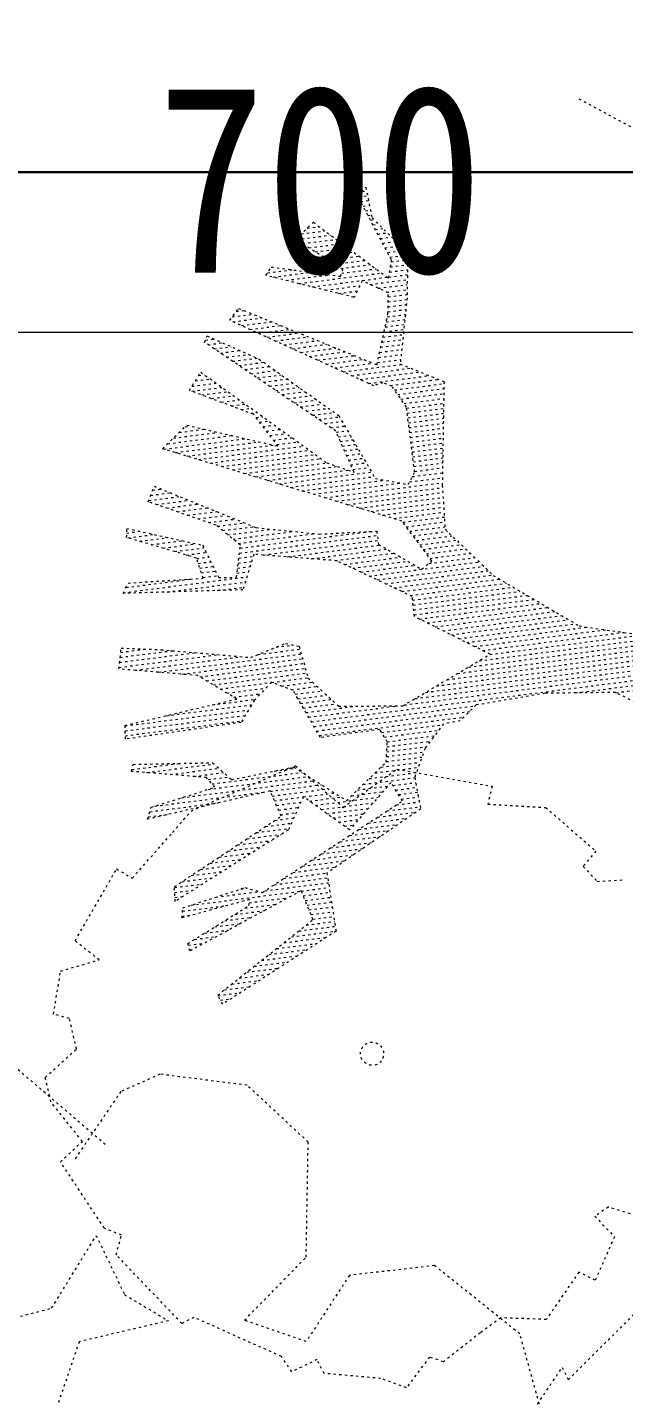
# Model space of a CAD drawing. Header units: millimetres. Extents: x -41640 to 3079702, y -5257903 to 68462.
# Drawn here: x 3177 to 3494, y 11536 to 12263 of the extents above; entities that cross this region are included whole.
import ezdxf

# ---------------------------------------------------------------- set-up
doc = ezdxf.new("R2010")
doc.units = ezdxf.units.MM
doc.header["$LTSCALE"] = 10
doc.linetypes.add('ACAD_ISO03W100', pattern=[30, 12, -18])
doc.linetypes.add('CONTINOUS', pattern=[0])
doc.layers.get('0').update_dxf_attribs({"color": 255})
doc.layers.get('Defpoints').update_dxf_attribs({"color": 255})
for name, color, linetype, lineweight in [('1强弱电插座尺寸', 5, 'Continuous', 0), ('1强电插座布线图', 1, 'Continuous', 30), ('浅线', 251, 'CONTINOUS', 0)]:
    doc.layers.add(name, color=color, linetype=linetype, lineweight=lineweight)
doc.styles.add('夏建东', font='', dxfattribs={"width": 0.85})
doc.styles.get('夏建东').set_extended_font_data('SimSun')
doc.dimstyles.new('g', dxfattribs={"dimtxt": 100, "dimasz": 31, "dimexe": 21, "dimexo": 30, "dimgap": 31, "dimtad": 1, "dimtih": 1, "dimtoh": 1, "dimdec": 0, "dimrnd": 10, "dimdsep": 46, "dimtxsty": '夏建东', "dimblk": 'OBLIQUE', "dimcen": 2.5, "dimdle": 21, "dimclrd": 5, "dimclre": 5, "dimclrt": 5, "dimadec": 0, "dimazin": 0, "dimtfac": 1, "dimtdec": 0, "dimtmove": 2, "dimatfit": 3, "dimldrblk": 'DOT', "dimfxl": 300, "dimlwd": -1, "dimlwe": -1, "dimarcsym": 1})

# ---------------------------------------------------------------- blocks, each defined once
blk = doc.blocks.new('_Oblique')
at = {"color": 0, "linetype": 'ByBlock', "lineweight": -2}
blk.add_line((-0.5, -0.5), (0.5, 0.5), dxfattribs=at)
blk = doc.blocks.new('*D279')
at = {"layer": '1强弱电插座尺寸', "color": 5}
for p, q in [((3682.52, 12128.65), (3682.52, 12080.24)), ((3703.52, 12101.24), (2961.32, 12101.24)), ((2982.32, 12098.34), (2982.32, 12080.24))]:
    blk.add_line(p, q, dxfattribs=at)
at = {"layer": 'Defpoints', "color": 0, "lineweight": 30}
for p in [(3682.52, 12158.65), (2982.32, 12128.34), (2982.32, 12101.24)]:
    blk.add_point(p, dxfattribs=at)
at = {"layer": '1强弱电插座尺寸', "color": 5, "xscale": 31, "yscale": 31, "zscale": 31, "rotation": 180}
blk.add_blockref('_Oblique', (2982.32, 12101.24), dxfattribs=at)
at = {"layer": '1强弱电插座尺寸', "color": 5, "xscale": 31, "yscale": 31, "zscale": 31}
blk.add_blockref('_Oblique', (3682.52, 12101.24), dxfattribs=at)
at = {"layer": '1强弱电插座尺寸', "color": 5, "insert": (3332.42, 12182.24), "char_height": 100, "attachment_point": 5, "style": '夏建东'}
blk.add_mtext('700', dxfattribs=at)
blk = doc.blocks.new('_Dot')
at = {"color": 0, "linetype": 'ByBlock', "lineweight": -2}
blk.add_line((-0.5, 0), (-1, 0), dxfattribs=at)
at = {"color": 0, "linetype": 'ByBlock', "const_width": 0.5}
blk.add_lwpolyline([(-0.25, 0, 1), (0.25, 0, 1)], format="xyb", close=True, dxfattribs=at)

msp = doc.modelspace()

# ---------------------------------------------------------------- linework, layer by layer
at = {"layer": '1强电插座布线图', "linetype": 'Continuous', "lineweight": 30}
msp.add_lwpolyline([(6694.01, 2547.58), (3095.7, 2547.58), (3095.7, 6196.6), (8266.3, 6196.6), (8414.95, 6047.95), (9615.3, 6047.95, 0.414214), (9715.3, 6147.95), (9715.3, 6495.8, 0.414214), (9615.3, 6595.8), (5952, 6595.8), (3191.1, 6595.8, -0.414214), (3091.1, 6695.8), (3091.1, 12186.5), (10674.5, 12186.5, 0.414214), (10774.5, 12286.5), (10774.5, 12419.19, 0.414214), (10674.5, 12519.19), (10272.3, 12519.19)], format="xyb", dxfattribs=at)
at = {"layer": '浅线', "linetype": 'ACAD_ISO03W100', "ltscale": 0.01}
for p, q in [((3518.81, 12199.01, 0), (3470.04, 12225.4, 0)), ((3352.6, 12173.51, 0), (3356.82, 12178.43, 0)), ((3370.42, 12139.63, 0), (3352.6, 12173.51, 0)), ((3352.76, 12173.22, 0), (3357.74, 12173.85, 0)), ((3354.83, 12176.11, 0), (3357.22, 12176.42, 0)), ((3356.82, 12178.43, 0), (3360.09, 12162.14, 0)), ((3354.05, 12170.75, 0), (3358.25, 12171.29, 0)), ((3355.34, 12168.29, 0), (3358.76, 12168.73, 0)), ((3356.64, 12165.83, 0), (3359.28, 12166.17, 0)), ((3319.56, 12150.75, 0), (3328.93, 12159.75, 0)), ((3328.82, 12159.64, 0), (3329.04, 12159.67, 0)), ((3328.93, 12159.75, 0), (3368.94, 12130.04, 0)), ((3357.93, 12163.37, 0), (3359.79, 12163.61, 0)), ((3359.23, 12160.91, 0), (3361.09, 12161.15, 0)), ((3360.09, 12162.14, 0), (3379.03, 12143.45, 0)), ((3360.52, 12158.45, 0), (3363.45, 12158.82, 0)), ((3344.64, 12134.5, 0), (3319.56, 12150.75, 0)), ((3319.8, 12150.6, 0), (3338.1, 12152.94, 0)), ((3322.5, 12153.57, 0), (3335.08, 12155.18, 0)), ((3325.66, 12156.61, 0), (3332.06, 12157.43, 0)), ((3361.82, 12155.98, 0), (3365.81, 12156.5, 0)), ((3363.11, 12153.52, 0), (3368.17, 12154.17, 0)), ((3364.4, 12151.06, 0), (3370.52, 12151.84, 0)), ((3323.18, 12148.41, 0), (3341.11, 12150.7, 0)), ((3326.57, 12146.21, 0), (3344.13, 12148.46, 0)), ((3329.95, 12144.02, 0), (3347.15, 12146.22, 0)), ((3333.33, 12141.82, 0), (3350.17, 12143.98, 0)), ((3365.7, 12148.6, 0), (3372.88, 12149.52, 0)), ((3366.99, 12146.14, 0), (3375.24, 12147.19, 0)), ((3368.29, 12143.68, 0), (3377.6, 12144.87, 0)), ((3336.72, 12139.63, 0), (3353.18, 12141.74, 0)), ((3340.1, 12137.44, 0), (3356.2, 12139.5, 0)), ((3343.49, 12135.24, 0), (3359.22, 12137.26, 0)), ((3368.94, 12130.04, 0), (3370.42, 12139.63, 0)), ((3369.58, 12141.21, 0), (3379.02, 12142.42, 0)), ((3369.86, 12135.99, 0), (3378.96, 12137.16, 0)), ((3370.27, 12138.67, 0), (3378.99, 12139.79, 0)), ((3379.03, 12143.45, 0), (3378.77, 12119.52, 0)), ((3303.66, 12131.53, 0), (3306.61, 12135.97, 0)), ((3350.58, 12119.85, 0), (3303.66, 12131.53, 0)), ((3304.56, 12132.88, 0), (3317.38, 12134.52, 0)), ((3306.47, 12135.75, 0), (3307.37, 12135.87, 0)), ((3306.61, 12135.97, 0), (3343.34, 12131.04, 0)), ((3307.36, 12130.61, 0), (3327.39, 12133.18, 0)), ((3314.33, 12128.88, 0), (3337.4, 12131.83, 0)), ((3321.29, 12127.14, 0), (3365.25, 12132.78, 0)), ((3328.26, 12125.41, 0), (3368.27, 12130.54, 0)), ((3343.34, 12131.04, 0), (3344.64, 12134.5, 0)), ((3343.96, 12132.67, 0), (3362.24, 12135.02, 0)), ((3358.97, 12126.72, 0), (3378.88, 12129.27, 0)), ((3369.03, 12130.63, 0), (3378.9, 12131.9, 0)), ((3369.45, 12133.31, 0), (3378.93, 12134.53, 0)), ((3335.23, 12123.67, 0), (3353.66, 12126.04, 0)), ((3342.19, 12121.94, 0), (3352.26, 12123.23, 0)), ((3354.93, 12128.58, 0), (3350.58, 12119.85, 0)), ((3368.78, 12122.2, 0), (3354.93, 12128.58, 0)), ((3363.44, 12124.66, 0), (3378.85, 12126.64, 0)), ((3367.9, 12122.61, 0), (3378.82, 12124.01, 0)), ((3368.56, 12111.15, 0), (3368.78, 12122.2, 0)), ((3349.16, 12120.2, 0), (3350.86, 12120.42, 0)), ((3368.63, 12114.82, 0), (3378.41, 12116.07, 0)), ((3368.69, 12117.45, 0), (3378.69, 12118.73, 0)), ((3368.74, 12120.09, 0), (3378.79, 12121.37, 0)), ((3378.77, 12119.52, 0), (3375.09, 12084.45, 0)), ((3284.41, 12107.67, 0), (3289.17, 12114, 0)), ((3361.1, 12072.8, 0), (3284.41, 12107.67, 0)), ((3285.74, 12109.45, 0), (3296.83, 12110.87, 0)), ((3286.15, 12106.87, 0), (3301.73, 12108.87, 0)), ((3287.93, 12112.36, 0), (3291.94, 12112.87, 0)), ((3289.17, 12114, 0), (3362.72, 12083.97, 0)), ((3362.72, 12083.97, 0), (3368.56, 12111.15, 0)), ((3367.63, 12106.81, 0), (3377.57, 12108.08, 0)), ((3368.21, 12109.51, 0), (3377.85, 12110.74, 0)), ((3368.58, 12112.18, 0), (3378.13, 12113.41, 0)), ((3290.66, 12104.82, 0), (3306.63, 12106.87, 0)), ((3295.17, 12102.78, 0), (3311.53, 12104.87, 0)), ((3299.68, 12100.73, 0), (3316.43, 12102.87, 0)), ((3304.19, 12098.68, 0), (3321.32, 12100.87, 0)), ((3365.89, 12098.7, 0), (3376.73, 12100.09, 0)), ((3366.47, 12101.4, 0), (3377.01, 12102.75, 0)), ((3367.05, 12104.1, 0), (3377.29, 12105.42, 0)), ((3271.11, 12095.89, 0), (3272.4, 12099.35, 0)), ((3340.74, 12048.85, 0), (3271.11, 12095.89, 0)), ((3271.57, 12097.12, 0), (3276.09, 12097.7, 0)), ((3272.4, 12099.35, 0), (3300.05, 12087.03, 0)), ((3272.91, 12094.67, 0), (3280.67, 12095.66, 0)), ((3276.18, 12092.46, 0), (3285.25, 12093.62, 0)), ((3308.69, 12096.63, 0), (3326.22, 12098.87, 0)), ((3313.2, 12094.58, 0), (3331.12, 12096.87, 0)), ((3317.71, 12092.53, 0), (3336.02, 12094.87, 0)), ((3322.22, 12090.48, 0), (3340.92, 12092.87, 0)), ((3364.73, 12093.3, 0), (3376.17, 12094.76, 0)), ((3365.31, 12096, 0), (3376.45, 12097.43, 0)), ((3279.45, 12090.25, 0), (3289.83, 12091.58, 0)), ((3282.72, 12088.04, 0), (3294.41, 12089.54, 0)), ((3285.99, 12085.83, 0), (3298.99, 12087.5, 0)), ((3289.26, 12083.63, 0), (3302.46, 12085.32, 0)), ((3300.05, 12087.03, 0), (3342.42, 12056.98, 0)), ((3326.73, 12088.43, 0), (3345.82, 12090.87, 0)), ((3331.23, 12086.38, 0), (3350.71, 12088.87, 0)), ((3335.74, 12084.33, 0), (3355.61, 12086.87, 0)), ((3362.98, 12085.19, 0), (3375.33, 12086.77, 0)), ((3363.56, 12087.89, 0), (3375.61, 12089.44, 0)), ((3364.14, 12090.59, 0), (3375.89, 12092.1, 0)), ((3263.02, 12070.4, 0), (3269.02, 12080.11, 0)), ((3267.87, 12078.26, 0), (3271.03, 12078.66, 0)), ((3269.02, 12080.11, 0), (3336.06, 12031.89, 0)), ((3292.53, 12081.42, 0), (3305.6, 12083.09, 0)), ((3295.8, 12079.21, 0), (3308.74, 12080.87, 0)), ((3299.07, 12077, 0), (3311.87, 12078.64, 0)), ((3340.25, 12082.28, 0), (3360.51, 12084.87, 0)), ((3344.76, 12080.23, 0), (3375.72, 12084.2, 0)), ((3349.27, 12078.18, 0), (3380.65, 12082.2, 0)), ((3353.78, 12076.13, 0), (3385.57, 12080.2, 0)), ((3358.28, 12074.08, 0), (3390.5, 12078.21, 0)), ((3375.09, 12084.45, 0), (3398.38, 12075.01, 0)), ((3264.31, 12069.92, 0), (3280.33, 12071.97, 0)), ((3264.35, 12072.55, 0), (3277.23, 12074.2, 0)), ((3266.11, 12075.4, 0), (3274.13, 12076.43, 0)), ((3302.34, 12074.79, 0), (3315.01, 12076.42, 0)), ((3305.61, 12072.58, 0), (3318.15, 12074.19, 0)), ((3308.88, 12070.37, 0), (3321.29, 12071.96, 0)), ((3365.86, 12074.44, 0), (3361.1, 12072.8, 0)), ((3370.73, 12072.6, 0), (3365.86, 12074.44, 0)), ((3369.84, 12072.93, 0), (3395.43, 12076.21, 0)), ((3378.41, 12061.47, 0), (3370.73, 12072.6, 0)), ((3372.11, 12070.6, 0), (3398.36, 12073.96, 0)), ((3373.78, 12068.18, 0), (3398.32, 12071.33, 0)), ((3398.38, 12075.01, 0), (3397.44, 12020.01, 0)), ((3297.13, 12057.65, 0), (3263.02, 12070.4, 0)), ((3269.55, 12067.96, 0), (3283.43, 12069.74, 0)), ((3274.78, 12066, 0), (3286.53, 12067.51, 0)), ((3280.02, 12064.05, 0), (3289.63, 12065.28, 0)), ((3312.14, 12068.17, 0), (3324.43, 12069.74, 0)), ((3315.41, 12065.96, 0), (3327.56, 12067.51, 0)), ((3318.68, 12063.75, 0), (3330.7, 12065.29, 0)), ((3375.44, 12065.77, 0), (3398.27, 12068.69, 0)), ((3377.11, 12063.35, 0), (3398.23, 12066.06, 0)), ((3285.25, 12062.09, 0), (3292.73, 12063.05, 0)), ((3290.49, 12060.14, 0), (3295.83, 12060.82, 0)), ((3295.72, 12058.18, 0), (3298.94, 12058.59, 0)), ((3310.18, 12040.66, 0), (3297.13, 12057.65, 0)), ((3298.47, 12055.9, 0), (3302.04, 12056.36, 0)), ((3321.95, 12061.54, 0), (3333.84, 12063.06, 0)), ((3325.22, 12059.33, 0), (3336.98, 12060.84, 0)), ((3328.49, 12057.12, 0), (3340.11, 12058.61, 0)), ((3331.76, 12054.91, 0), (3342.8, 12056.33, 0)), ((3342.42, 12056.98, 0), (3361.88, 12023.55, 0)), ((3382.76, 12027.02, 0), (3378.41, 12061.47, 0)), ((3378.48, 12060.9, 0), (3398.18, 12063.43, 0)), ((3378.81, 12058.32, 0), (3398.14, 12060.79, 0)), ((3379.13, 12055.73, 0), (3398.1, 12058.16, 0)), ((3248.65, 12039.34, 0), (3261.62, 12051.89, 0)), ((3257.64, 12048.04, 0), (3270.9, 12049.74, 0)), ((3260.77, 12051.07, 0), (3263.59, 12051.43, 0)), ((3261.62, 12051.89, 0), (3310.18, 12040.66, 0)), ((3300.31, 12053.51, 0), (3305.14, 12054.13, 0)), ((3302.15, 12051.12, 0), (3308.24, 12051.9, 0)), ((3303.99, 12048.73, 0), (3311.34, 12049.67, 0)), ((3335.03, 12052.71, 0), (3344.22, 12053.88, 0)), ((3338.3, 12050.5, 0), (3345.64, 12051.44, 0)), ((3341.02, 12048.22, 0), (3347.07, 12048.99, 0)), ((3379.46, 12053.14, 0), (3398.05, 12055.53, 0)), ((3379.79, 12050.56, 0), (3398.01, 12052.89, 0)), ((3380.11, 12047.97, 0), (3397.96, 12050.26, 0)), ((3249.41, 12039.11, 0), (3292.84, 12044.67, 0)), ((3251.39, 12041.99, 0), (3285.53, 12046.36, 0)), ((3254.52, 12045.01, 0), (3278.21, 12048.05, 0)), ((3255.53, 12037.26, 0), (3300.15, 12042.98, 0)), ((3305.82, 12046.34, 0), (3314.44, 12047.44, 0)), ((3307.66, 12043.94, 0), (3317.54, 12045.21, 0)), ((3309.5, 12041.55, 0), (3320.64, 12042.98, 0)), ((3350.54, 12026.86, 0), (3340.74, 12048.85, 0)), ((3342.13, 12045.73, 0), (3348.49, 12046.55, 0)), ((3343.24, 12043.25, 0), (3349.91, 12044.1, 0)), ((3344.34, 12040.76, 0), (3351.34, 12041.66, 0)), ((3380.44, 12045.39, 0), (3397.92, 12047.63, 0)), ((3380.77, 12042.8, 0), (3397.87, 12044.99, 0)), ((3381.09, 12040.22, 0), (3397.83, 12042.36, 0)), ((3376.02, 12000.91, 0), (3248.65, 12039.34, 0)), ((3261.64, 12035.42, 0), (3307.46, 12041.29, 0)), ((3267.75, 12033.57, 0), (3323.74, 12040.75, 0)), ((3273.86, 12031.73, 0), (3326.84, 12038.52, 0)), ((3279.98, 12029.89, 0), (3329.94, 12036.29, 0)), ((3345.45, 12038.28, 0), (3352.76, 12039.21, 0)), ((3346.56, 12035.79, 0), (3354.18, 12036.77, 0)), ((3381.42, 12037.63, 0), (3397.78, 12039.73, 0)), ((3381.74, 12035.04, 0), (3397.74, 12037.09, 0)), ((3382.07, 12032.46, 0), (3397.69, 12034.46, 0)), ((3286.09, 12028.04, 0), (3333.04, 12034.06, 0)), ((3292.2, 12026.2, 0), (3336.21, 12031.84, 0)), ((3298.31, 12024.35, 0), (3341.74, 12029.92, 0)), ((3304.43, 12022.51, 0), (3347.27, 12028, 0)), ((3336.06, 12031.89, 0), (3350.54, 12026.86, 0)), ((3347.67, 12033.31, 0), (3355.61, 12034.32, 0)), ((3348.78, 12030.82, 0), (3357.03, 12031.88, 0)), ((3349.89, 12028.33, 0), (3358.46, 12029.43, 0)), ((3382.4, 12029.87, 0), (3397.65, 12031.83, 0)), ((3382.72, 12027.29, 0), (3397.6, 12029.19, 0)), ((3310.54, 12020.66, 0), (3359.88, 12026.99, 0)), ((3316.65, 12018.82, 0), (3361.3, 12024.54, 0)), ((3322.76, 12016.98, 0), (3366.85, 12022.63, 0)), ((3328.88, 12015.13, 0), (3375.21, 12021.07, 0)), ((3334.99, 12013.29, 0), (3397.47, 12021.29, 0)), ((3361.88, 12023.55, 0), (3379.39, 12020.29, 0)), ((3379.39, 12020.29, 0), (3382.76, 12027.02, 0)), ((3380.09, 12021.7, 0), (3397.51, 12023.93, 0)), ((3381.5, 12024.5, 0), (3397.56, 12026.56, 0)), ((3397.44, 12020.01, 0), (3398.97, 11996.56, 0)), ((3241.16, 12011.18, 0), (3244.24, 12019.43, 0)), ((3241.4, 12011.8, 0), (3257.84, 12013.91, 0)), ((3242.43, 12014.56, 0), (3252.92, 12015.91, 0)), ((3243.45, 12017.32, 0), (3248, 12017.9, 0)), ((3244.24, 12019.43, 0), (3298.5, 11997.4, 0)), ((3341.1, 12011.44, 0), (3397.53, 12018.68, 0)), ((3347.21, 12009.6, 0), (3397.7, 12016.07, 0)), ((3353.32, 12007.76, 0), (3397.87, 12013.46, 0)), ((3277.17, 11998.7, 0), (3241.16, 12011.18, 0)), ((3245.45, 12009.7, 0), (3262.75, 12011.91, 0)), ((3250.98, 12007.78, 0), (3267.67, 12009.92, 0)), ((3256.52, 12005.86, 0), (3272.59, 12007.92, 0)), ((3262.05, 12003.94, 0), (3277.51, 12005.92, 0)), ((3359.44, 12005.91, 0), (3398.04, 12010.86, 0)), ((3365.55, 12004.07, 0), (3398.21, 12008.25, 0)), ((3371.66, 12002.22, 0), (3398.38, 12005.65, 0)), ((3267.59, 12002.02, 0), (3282.43, 12003.92, 0)), ((3273.12, 12000.1, 0), (3287.34, 12001.93, 0)), ((3290.15, 11988.03, 0), (3277.17, 11998.7, 0)), ((3277.91, 11998.09, 0), (3292.26, 11999.93, 0)), ((3391.98, 11979.64, 0), (3376.02, 12000.91, 0)), ((3376.54, 12000.22, 0), (3398.55, 12003.04, 0)), ((3378.34, 11997.82, 0), (3398.72, 12000.44, 0)), ((3229.63, 11992.2, 0), (3229.7, 11996.98, 0)), ((3266.76, 11981.22, 0), (3229.63, 11992.2, 0)), ((3229.66, 11994.53, 0), (3236.66, 11995.43, 0)), ((3229.7, 11996.98, 0), (3270.05, 11988.01, 0)), ((3230.34, 11991.99, 0), (3244.16, 11993.76, 0)), ((3236.54, 11990.16, 0), (3251.66, 11992.1, 0)), ((3280.68, 11995.82, 0), (3297.18, 11997.93, 0)), ((3283.44, 11993.54, 0), (3306.82, 11996.54, 0)), ((3286.2, 11991.27, 0), (3318.19, 11995.37, 0)), ((3288.97, 11989, 0), (3329.57, 11994.2, 0)), ((3289.62, 11983.83, 0), (3362.89, 11993.22, 0)), ((3289.96, 11986.5, 0), (3358.72, 11995.31, 0)), ((3298.5, 11997.4, 0), (3332.04, 11993.95, 0)), ((3332.04, 11993.95, 0), (3362.57, 11995.51, 0)), ((3362.57, 11995.51, 0), (3363.56, 11988.5, 0)), ((3380.14, 11995.43, 0), (3398.89, 11997.83, 0)), ((3381.94, 11993.03, 0), (3400.21, 11995.37, 0)), ((3383.73, 11990.63, 0), (3402.62, 11993.05, 0)), ((3385.53, 11988.24, 0), (3405.03, 11990.73, 0)), ((3398.97, 11996.56, 0), (3424.56, 11971.96, 0)), ((3242.73, 11988.33, 0), (3259.16, 11990.43, 0)), ((3248.93, 11986.49, 0), (3266.66, 11988.77, 0)), ((3255.13, 11984.66, 0), (3270.72, 11986.66, 0)), ((3261.33, 11982.83, 0), (3271.95, 11984.19, 0)), ((3270.05, 11988.01, 0), (3278.57, 11970.9, 0)), ((3288.02, 11970.97, 0), (3290.15, 11988.03, 0)), ((3302.3, 11982.82, 0), (3363.26, 11990.64, 0)), ((3315.04, 11981.83, 0), (3364.2, 11988.13, 0)), ((3327.78, 11980.83, 0), (3367.93, 11985.98, 0)), ((3340.52, 11979.84, 0), (3371.66, 11983.83, 0)), ((3363.56, 11988.5, 0), (3386.49, 11975.29, 0)), ((3387.33, 11985.84, 0), (3407.44, 11988.42, 0)), ((3389.13, 11983.44, 0), (3409.85, 11986.1, 0)), ((3390.93, 11981.04, 0), (3412.26, 11983.78, 0)), ((3270.29, 11970.48, 0), (3266.76, 11981.22, 0)), ((3266.87, 11980.91, 0), (3273.18, 11981.72, 0)), ((3267.69, 11978.39, 0), (3274.41, 11979.25, 0)), ((3268.52, 11975.87, 0), (3275.64, 11976.78, 0)), ((3288.62, 11975.82, 0), (3295.24, 11976.66, 0)), ((3288.95, 11978.49, 0), (3296.07, 11979.4, 0)), ((3289.29, 11981.16, 0), (3296.9, 11982.13, 0)), ((3297.23, 11983.22, 0), (3291.49, 11964.32, 0)), ((3341.34, 11979.78, 0), (3297.23, 11983.22, 0)), ((3381.47, 11960.8, 0), (3341.34, 11979.78, 0)), ((3345.43, 11977.84, 0), (3375.39, 11981.68, 0)), ((3349.81, 11975.77, 0), (3379.13, 11979.53, 0)), ((3354.18, 11973.71, 0), (3382.86, 11977.38, 0)), ((3358.55, 11971.64, 0), (3417.09, 11979.14, 0)), ((3362.92, 11969.57, 0), (3419.5, 11976.82, 0)), ((3386.49, 11975.29, 0), (3391.98, 11979.64, 0)), ((3390.35, 11978.34, 0), (3414.68, 11981.46, 0)), ((3227.89, 11962.78, 0), (3293.58, 11971.2, 0)), ((3229.34, 11965.59, 0), (3264.64, 11970.11, 0)), ((3230.53, 11967.91, 0), (3270.29, 11970.48, 0)), ((3269.35, 11973.35, 0), (3276.87, 11974.31, 0)), ((3270.18, 11970.82, 0), (3278.1, 11971.84, 0)), ((3278.57, 11970.9, 0), (3288.02, 11970.97, 0)), ((3288.29, 11973.15, 0), (3294.41, 11973.93, 0)), ((3367.29, 11967.51, 0), (3421.91, 11974.5, 0)), ((3371.67, 11965.44, 0), (3424.32, 11972.19, 0)), ((3376.04, 11963.37, 0), (3427.87, 11970.01, 0)), ((3424.56, 11971.96, 0), (3470.26, 11945.14, 0)), ((3227.73, 11962.45, 0), (3230.53, 11967.91, 0)), ((3291.49, 11964.32, 0), (3227.73, 11962.45, 0)), ((3251.23, 11963.14, 0), (3292.75, 11968.46, 0)), ((3277.79, 11963.92, 0), (3291.92, 11965.73, 0)), ((3380.41, 11961.3, 0), (3431.55, 11967.86, 0)), ((3381.69, 11958.84, 0), (3435.22, 11965.7, 0)), ((3381.99, 11956.25, 0), (3438.9, 11963.54, 0)), ((3382.68, 11950.11, 0), (3381.47, 11960.8, 0)), ((3382.28, 11953.66, 0), (3442.57, 11961.39, 0)), ((3382.57, 11951.07, 0), (3446.25, 11959.23, 0)), ((3385.31, 11948.79, 0), (3449.92, 11957.07, 0)), ((3389.5, 11946.7, 0), (3453.6, 11954.92, 0)), ((3327.77, 11894.13, 0), (3745.55, 11947.67, 0)), ((3377.24, 11903.09, 0), (3734.74, 11948.91, 0)), ((3422.89, 11930.03, 0), (3382.68, 11950.11, 0)), ((3382.93, 11906.45, 0), (3723.57, 11950.1, 0)), ((3388.61, 11909.8, 0), (3681.16, 11947.3, 0)), ((3393.69, 11944.61, 0), (3457.27, 11952.76, 0)), ((3397.87, 11942.52, 0), (3460.95, 11950.61, 0)), ((3402.06, 11940.43, 0), (3464.62, 11948.45, 0)), ((3411.37, 11923.23, 0), (3612.73, 11949.04, 0)), ((3417.06, 11926.59, 0), (3608.54, 11951.13, 0)), ((3422.74, 11929.94, 0), (3607.4, 11953.61, 0)), ((3394.3, 11913.16, 0), (3652.21, 11946.21, 0)), ((3399.99, 11916.52, 0), (3623.26, 11945.13, 0)), ((3405.68, 11919.87, 0), (3616.92, 11946.95, 0)), ((3406.25, 11938.34, 0), (3468.3, 11946.29, 0)), ((3410.44, 11936.25, 0), (3474.7, 11944.48, 0)), ((3414.63, 11934.16, 0), (3484.23, 11943.08, 0)), ((3418.81, 11932.07, 0), (3493.76, 11941.67, 0)), ((3468.2, 11909.49, 0), (3747.33, 11945.27, 0)), ((3470.26, 11945.14, 0), (3501.97, 11940.46, 0)), ((3489.79, 11909.63, 0), (3749.1, 11942.87, 0)), ((3225.52, 11922.24, 0), (3226.7, 11933.35, 0)), ((3226.46, 11931.06, 0), (3240.05, 11932.81, 0)), ((3226.7, 11933.35, 0), (3247.97, 11932.48, 0)), ((3247.97, 11932.48, 0), (3295.6, 11928.35, 0)), ((3295.6, 11928.35, 0), (3314.13, 11935.8, 0)), ((3299.5, 11929.91, 0), (3321.77, 11932.77, 0)), ((3309.08, 11933.77, 0), (3318.23, 11934.94, 0)), ((3314.13, 11935.8, 0), (3321.34, 11934.29, 0)), ((3321.34, 11934.29, 0), (3326.11, 11917.4, 0)), ((3225.61, 11923.07, 0), (3278.41, 11929.84, 0)), ((3225.89, 11925.74, 0), (3266.19, 11930.9, 0)), ((3226.17, 11928.4, 0), (3253.97, 11931.96, 0)), ((3234.08, 11921.53, 0), (3290.63, 11928.78, 0)), ((3246.54, 11920.5, 0), (3322.49, 11930.23, 0)), ((3259.01, 11919.47, 0), (3323.2, 11927.7, 0)), ((3376.44, 11902.62, 0), (3422.89, 11930.03, 0)), ((3267.4, 11918.78, 0), (3225.52, 11922.24, 0)), ((3288.23, 11906.24, 0), (3267.4, 11918.78, 0)), ((3268.58, 11918.07, 0), (3323.92, 11925.16, 0)), ((3272.17, 11915.9, 0), (3324.63, 11922.63, 0)), ((3275.77, 11913.74, 0), (3325.35, 11920.09, 0)), ((3279.37, 11911.57, 0), (3306.44, 11915.04, 0)), ((3282.97, 11909.4, 0), (3303.63, 11912.05, 0)), ((3306.55, 11915.15, 0), (3297.49, 11905.53, 0)), ((3318.09, 11910.9, 0), (3306.55, 11915.15, 0)), ((3306.75, 11915.08, 0), (3326.07, 11917.55, 0)), ((3312.04, 11913.13, 0), (3328.46, 11915.23, 0)), ((3317.34, 11911.18, 0), (3330.96, 11912.93, 0)), ((3332.59, 11885.78, 0), (3318.09, 11910.9, 0)), ((3326.11, 11917.4, 0), (3342.37, 11902.42, 0)), ((3228.79, 11892.25, 0), (3288.23, 11906.24, 0)), ((3275.04, 11903.13, 0), (3298, 11906.07, 0)), ((3286.57, 11907.24, 0), (3300.81, 11909.06, 0)), ((3297.49, 11905.53, 0), (3290.51, 11893.83, 0)), ((3319.3, 11908.8, 0), (3333.47, 11910.62, 0)), ((3320.72, 11906.36, 0), (3335.97, 11908.31, 0)), ((3322.13, 11903.91, 0), (3338.48, 11906.01, 0)), ((3323.54, 11901.47, 0), (3340.98, 11903.7, 0)), ((3452.18, 11909.3, 0), (3415.53, 11903.08, 0)), ((3489.56, 11909.75, 0), (3452.18, 11909.3, 0)), ((3534.96, 11887.2, 0), (3489.56, 11909.75, 0)), ((3228.8, 11891.95, 0), (3294.4, 11900.36, 0)), ((3228.87, 11889.33, 0), (3292.7, 11897.51, 0)), ((3250.5, 11897.36, 0), (3296.1, 11903.2, 0)), ((3324.95, 11899.02, 0), (3351.95, 11902.48, 0)), ((3326.36, 11896.57, 0), (3373.43, 11902.6, 0)), ((3329.18, 11891.68, 0), (3415.14, 11902.69, 0)), ((3330.6, 11889.23, 0), (3412.06, 11899.67, 0)), ((3332.01, 11886.79, 0), (3408.98, 11896.65, 0)), ((3342.37, 11902.42, 0), (3376.44, 11902.62, 0)), ((3415.53, 11903.08, 0), (3407.03, 11894.74, 0)), ((3229.01, 11884.91, 0), (3228.79, 11892.25, 0)), ((3228.95, 11886.72, 0), (3291.01, 11894.67, 0)), ((3290.51, 11893.83, 0), (3229.01, 11884.91, 0)), ((3364.22, 11890.03, 0), (3332.59, 11885.78, 0)), ((3368.2, 11883.51, 0), (3364.22, 11890.03, 0)), ((3365.21, 11888.41, 0), (3397.72, 11892.58, 0)), ((3366.69, 11885.98, 0), (3395.53, 11889.67, 0)), ((3398.11, 11893.1, 0), (3388.27, 11880.02, 0)), ((3407.03, 11894.74, 0), (3398.11, 11893.1, 0)), ((3367.64, 11872.72, 0), (3368.2, 11883.51, 0)), ((3368.06, 11880.9, 0), (3391.15, 11883.86, 0)), ((3368.18, 11883.54, 0), (3393.34, 11886.76, 0)), ((3367.65, 11872.96, 0), (3386.65, 11875.4, 0)), ((3367.79, 11875.61, 0), (3387.61, 11878.15, 0)), ((3367.92, 11878.25, 0), (3388.96, 11880.95, 0)), ((3388.27, 11880.02, 0), (3382.8, 11864.44, 0)), ((3232.17, 11867.79, 0), (3233.14, 11871.5, 0)), ((3272.01, 11864.56, 0), (3232.17, 11867.79, 0)), ((3232.43, 11868.77, 0), (3257.83, 11872.02, 0)), ((3233.13, 11871.49, 0), (3233.26, 11871.5, 0)), ((3233.14, 11871.5, 0), (3275.29, 11872.4, 0)), ((3240.21, 11867.14, 0), (3276.04, 11871.73, 0)), ((3252.77, 11866.12, 0), (3278.61, 11869.43, 0)), ((3263.89, 11846.66, 0), (3319.45, 11870.74, 0)), ((3265.33, 11865.1, 0), (3281.18, 11867.13, 0)), ((3275.02, 11861.09, 0), (3323.04, 11867.24, 0)), ((3275.29, 11872.4, 0), (3285.43, 11863.33, 0)), ((3285.43, 11863.33, 0), (3318.57, 11870.1, 0)), ((3308.05, 11867.95, 0), (3319.62, 11869.43, 0)), ((3318.57, 11870.1, 0), (3346.49, 11852.23, 0)), ((3319.45, 11870.74, 0), (3344.69, 11848.63, 0)), ((3344.69, 11848.63, 0), (3373.3, 11868.97, 0)), ((3346.49, 11852.23, 0), (3367.64, 11872.72, 0)), ((3358.55, 11863.91, 0), (3383.75, 11867.14, 0)), ((3361.67, 11866.94, 0), (3384.72, 11869.89, 0)), ((3364.8, 11869.97, 0), (3385.68, 11872.64, 0)), ((3373.3, 11868.97, 0), (3423.95, 11859.83, 0)), ((3258.76, 11853.75, 0), (3329.88, 11862.86, 0)), ((3276.55, 11859.32, 0), (3272.01, 11864.56, 0)), ((3272.96, 11858.2, 0), (3326.46, 11865.05, 0)), ((3272.97, 11863.45, 0), (3283.75, 11864.84, 0)), ((3305.94, 11857.17, 0), (3333.3, 11860.68, 0)), ((3370.21, 11861.91, 0), (3348.09, 11836.67, 0)), ((3352.29, 11857.86, 0), (3368.47, 11859.93, 0)), ((3355.42, 11860.88, 0), (3382.81, 11864.39, 0)), ((3376.22, 11852.04, 0), (3370.21, 11861.91, 0)), ((3371.2, 11860.28, 0), (3383.3, 11861.83, 0)), ((3382.8, 11864.44, 0), (3385.97, 11847.83, 0)), ((3423.95, 11859.83, 0), (3421.65, 11850.35, 0)), ((3305.86, 11857.36, 0), (3240.68, 11842.34, 0)), ((3242.75, 11848.74, 0), (3276.55, 11859.32, 0)), ((3244.56, 11849.3, 0), (3303.91, 11856.91, 0)), ((3311.84, 11843.99, 0), (3305.86, 11857.36, 0)), ((3307.05, 11854.68, 0), (3336.72, 11858.49, 0)), ((3308.17, 11852.2, 0), (3323.47, 11854.16, 0)), ((3323.55, 11854.35, 0), (3315.63, 11836.7, 0)), ((3348.09, 11836.67, 0), (3323.55, 11854.35, 0)), ((3323.77, 11854.2, 0), (3340.14, 11856.3, 0)), ((3326.86, 11851.97, 0), (3343.55, 11854.11, 0)), ((3329.96, 11849.74, 0), (3363.28, 11854.01, 0)), ((3349.17, 11854.83, 0), (3365.87, 11856.97, 0)), ((3372.69, 11857.84, 0), (3383.79, 11859.26, 0)), ((3374.17, 11855.4, 0), (3384.28, 11856.7, 0)), ((3375.65, 11852.97, 0), (3384.77, 11854.13, 0)), ((3240.68, 11842.34, 0), (3242.75, 11848.74, 0)), ((3241.98, 11846.35, 0), (3278.21, 11850.99, 0)), ((3254.03, 11835.29, 0), (3263.89, 11846.66, 0)), ((3301.79, 11803.41, 0), (3376.22, 11852.04, 0)), ((3309.28, 11849.71, 0), (3322.22, 11851.37, 0)), ((3310.39, 11847.23, 0), (3320.96, 11848.59, 0)), ((3311.5, 11844.74, 0), (3319.71, 11845.8, 0)), ((3333.05, 11847.51, 0), (3360.69, 11851.05, 0)), ((3336.15, 11845.28, 0), (3358.09, 11848.09, 0)), ((3385.97, 11847.83, 0), (3336.15, 11813.7, 0)), ((3363.11, 11843.48, 0), (3383.4, 11846.08, 0)), ((3368.11, 11846.75, 0), (3385.75, 11849, 0)), ((3373.12, 11850.01, 0), (3385.26, 11851.57, 0)), ((3421.65, 11850.35, 0), (3452.42, 11848.59, 0)), ((3452.42, 11848.59, 0), (3479.07, 11825.41, 0)), ((3241.09, 11843.6, 0), (3252.52, 11845.07, 0)), ((3255.05, 11806.48, 0), (3311.84, 11843.99, 0)), ((3303.48, 11838.46, 0), (3317.21, 11840.22, 0)), ((3308.42, 11841.72, 0), (3318.46, 11843.01, 0)), ((3339.25, 11843.05, 0), (3355.5, 11845.13, 0)), ((3342.34, 11840.81, 0), (3352.9, 11842.17, 0)), ((3345.44, 11838.58, 0), (3350.31, 11839.21, 0)), ((3353.11, 11836.94, 0), (3373.97, 11839.61, 0)), ((3358.11, 11840.21, 0), (3378.69, 11842.84, 0)), ((3232.61, 11810.97, 0), (3254.03, 11835.29, 0)), ((3315.63, 11836.7, 0), (3255.42, 11798.64, 0)), ((3288.67, 11828.68, 0), (3306.57, 11830.97, 0)), ((3293.61, 11831.94, 0), (3311.78, 11834.27, 0)), ((3298.54, 11835.2, 0), (3315.95, 11837.43, 0)), ((3343.11, 11830.4, 0), (3364.54, 11833.15, 0)), ((3348.11, 11833.67, 0), (3369.25, 11836.38, 0)), ((3278.8, 11822.16, 0), (3296.14, 11824.38, 0)), ((3283.74, 11825.42, 0), (3301.35, 11827.68, 0)), ((3328.1, 11820.6, 0), (3350.39, 11823.45, 0)), ((3333.1, 11823.87, 0), (3355.11, 11826.69, 0)), ((3338.1, 11827.13, 0), (3359.82, 11829.92, 0)), ((3479.07, 11825.41, 0), (3472.34, 11817.16, 0)), ((3268.93, 11815.64, 0), (3285.71, 11817.79, 0)), ((3273.86, 11818.9, 0), (3290.93, 11821.09, 0)), ((3318.1, 11814.06, 0), (3340.96, 11816.99, 0)), ((3323.1, 11817.33, 0), (3345.67, 11820.22, 0)), ((3472.34, 11817.16, 0), (3479.86, 11809.29, 0)), ((3202.24, 11777.72, 0), (3224.32, 11815.91, 0)), ((3224.32, 11815.91, 0), (3232.61, 11810.97, 0)), ((3259.06, 11809.12, 0), (3275.29, 11811.2, 0)), ((3263.99, 11812.38, 0), (3280.5, 11814.5, 0)), ((3308.09, 11807.52, 0), (3336.54, 11811.17, 0)), ((3313.1, 11810.79, 0), (3336.24, 11813.76, 0)), ((3336.15, 11813.7, 0), (3340.96, 11782.81, 0)), ((3479.86, 11809.29, 0), (3494.71, 11810.12, 0)), ((3255.42, 11798.64, 0), (3255.05, 11806.48, 0)), ((3255.08, 11805.98, 0), (3270.08, 11807.91, 0)), ((3255.2, 11803.37, 0), (3264.86, 11804.61, 0)), ((3259.48, 11795.19, 0), (3292.5, 11805.96, 0)), ((3322.44, 11804.31, 0), (3263.24, 11772.27, 0)), ((3263.75, 11796.58, 0), (3321.94, 11804.04, 0)), ((3277.01, 11800.91, 0), (3300.1, 11803.87, 0)), ((3290.28, 11805.24, 0), (3293.59, 11805.66, 0)), ((3292.5, 11805.96, 0), (3301.79, 11803.41, 0)), ((3303.09, 11804.25, 0), (3336.94, 11808.59, 0)), ((3328.71, 11788.9, 0), (3322.44, 11804.31, 0)), ((3322.52, 11804.12, 0), (3337.35, 11806.02, 0)), ((3323.53, 11801.62, 0), (3337.75, 11803.44, 0)), ((3255.32, 11800.76, 0), (3259.65, 11801.31, 0)), ((3294.95, 11799.68, 0), (3258.97, 11789.83, 0)), ((3258.97, 11789.83, 0), (3259.48, 11795.19, 0)), ((3259.31, 11793.39, 0), (3283.08, 11796.43, 0)), ((3262.16, 11776.22, 0), (3294.67, 11796.37, 0)), ((3292.49, 11795.01, 0), (3309.21, 11797.16, 0)), ((3294.67, 11796.37, 0), (3294.95, 11799.68, 0)), ((3294.81, 11797.94, 0), (3315.58, 11800.6, 0)), ((3324.55, 11799.12, 0), (3338.15, 11800.86, 0)), ((3325.57, 11796.62, 0), (3338.55, 11798.29, 0)), ((3326.58, 11794.13, 0), (3338.95, 11795.71, 0)), ((3259.05, 11790.73, 0), (3265.03, 11791.49, 0)), ((3278.03, 11748.75, 0), (3328.71, 11788.9, 0)), ((3281.8, 11788.39, 0), (3296.49, 11790.27, 0)), ((3287.14, 11791.7, 0), (3302.85, 11793.71, 0)), ((3325.13, 11786.06, 0), (3340.15, 11787.98, 0)), ((3327.6, 11791.63, 0), (3339.35, 11793.14, 0)), ((3328.61, 11789.13, 0), (3339.75, 11790.56, 0)), ((3265.77, 11778.45, 0), (3277.41, 11779.94, 0)), ((3271.11, 11781.76, 0), (3283.77, 11783.39, 0)), ((3276.45, 11785.08, 0), (3290.13, 11786.83, 0)), ((3340.96, 11782.81, 0), (3280.71, 11744, 0)), ((3317.21, 11779.79, 0), (3340.96, 11782.83, 0)), ((3321.17, 11782.92, 0), (3340.56, 11785.41, 0)), ((3215.07, 11767.55, 0), (3202.24, 11777.72, 0)), ((3263.24, 11772.27, 0), (3262.16, 11776.22, 0)), ((3262.39, 11775.39, 0), (3271.05, 11776.5, 0)), ((3263.08, 11772.85, 0), (3264.69, 11773.06, 0)), ((3305.34, 11770.38, 0), (3325.73, 11773, 0)), ((3309.3, 11773.52, 0), (3330.82, 11776.28, 0)), ((3313.25, 11776.65, 0), (3335.91, 11779.56, 0)), ((3194.54, 11761.6, 0), (3215.07, 11767.55, 0)), ((3297.42, 11764.12, 0), (3315.55, 11766.44, 0)), ((3301.38, 11767.25, 0), (3320.64, 11769.72, 0)), ((3190.72, 11738.65, 0), (3194.54, 11761.6, 0)), ((3289.51, 11757.85, 0), (3305.36, 11759.88, 0)), ((3293.47, 11760.98, 0), (3310.46, 11763.16, 0)), ((3281.59, 11751.58, 0), (3295.18, 11753.32, 0)), ((3285.55, 11754.71, 0), (3300.27, 11756.6, 0)), ((3280.71, 11744, 0), (3278.03, 11748.75, 0)), ((3278.16, 11748.51, 0), (3290.09, 11750.04, 0)), ((3279.55, 11746.06, 0), (3285, 11746.76, 0)), ((3199.16, 11736.34, 0), (3190.72, 11738.65, 0)), ((3203.01, 11720.14, 0), (3199.16, 11736.34, 0)), ((3186.31, 11705.04, 0), (3203.01, 11720.14, 0)), ((3218.3, 11669.36, 0), (3167.39, 11713.02, 0)), ((3189.41, 11692.01, 0), (3186.31, 11705.04, 0)), ((3247.34, 11706.75, 0), (3226.54, 11697.48, 0)), ((3293.66, 11700.86, 0), (3247.34, 11706.75, 0)), ((3326.14, 11670.68, 0), (3293.66, 11700.86, 0)), ((3226.54, 11697.48, 0), (3202.13, 11661.57, 0)), ((3206.08, 11670.99, 0), (3189.41, 11692.01, 0)), ((3194.43, 11660.18, 0), (3206.08, 11670.99, 0)), ((3325.1, 11609.49, 0), (3326.14, 11670.68, 0)), ((3217.73, 11624.91, 0), (3194.43, 11660.18, 0)), ((3485.73, 11636.06, 0), (3478.59, 11631.26, 0)), ((3497.46, 11632.58, 0), (3485.73, 11636.06, 0)), ((3478.59, 11631.26, 0), (3489, 11620.29, 0)), ((3189.73, 11582.32, 0), (3213.45, 11620.96, 0)), ((3213.45, 11620.96, 0), (3228.54, 11589.52, 0)), ((3226.9, 11621.15, 0), (3217.73, 11624.91, 0)), ((3224.05, 11610.77, 0), (3226.9, 11621.15, 0)), ((3489, 11620.29, 0), (3478.79, 11597.19, 0)), ((3258.92, 11574.23, 0), (3224.05, 11610.77, 0)), ((3292.26, 11575.89, 0), (3325.1, 11609.49, 0)), ((3348.07, 11599.78, 0), (3325.12, 11564.6, 0)), ((3393.34, 11604.99, 0), (3348.07, 11599.78, 0)), ((3438.67, 11568.66, 0), (3393.34, 11604.99, 0)), ((3470.06, 11601.54, 0), (3452.78, 11576.31, 0)), ((3478.79, 11597.19, 0), (3470.06, 11601.54, 0)), ((3228.54, 11589.52, 0), (3251.87, 11575.62, 0)), ((3141.17, 11569.8, 0), (3189.73, 11582.32, 0)), ((3265.39, 11577.45, 0), (3258.92, 11574.23, 0)), ((3311.95, 11556.64, 0), (3265.39, 11577.45, 0)), ((3428.53, 11577.21, 0), (3417.74, 11569.28, 0)), ((3452.78, 11576.31, 0), (3428.53, 11577.21, 0)), ((3464.45, 11544.31, 0), (3499.44, 11579.04, 0)), ((3251.87, 11575.62, 0), (3204.38, 11564.51, 0)), ((3325.12, 11564.6, 0), (3292.26, 11575.89, 0)), ((3417.74, 11569.28, 0), (3398.04, 11553.84, 0)), ((3204.38, 11564.51, 0), (3187.02, 11513.52, 0)), ((3449.85, 11528.55, 0), (3438.67, 11568.66, 0)), ((3317.42, 11548.48, 0), (3311.95, 11556.64, 0)), ((3330.8, 11554.98, 0), (3317.42, 11548.48, 0)), ((3334.67, 11547.64, 0), (3330.8, 11554.98, 0)), ((3390.62, 11556.29, 0), (3378.4, 11540.04, 0)), ((3398.04, 11553.84, 0), (3390.62, 11556.29, 0)), ((3364.75, 11544.96, 0), (3334.67, 11547.64, 0)), ((3444.66, 11526.33, 0), (3461.23, 11550.78, 0)), ((3461.23, 11550.78, 0), (3464.45, 11544.31, 0)), ((3378.4, 11540.04, 0), (3364.75, 11544.96, 0))]:
    msp.add_line(p, q, dxfattribs=at)
msp.add_ellipse((3360.15, 11717.63, 0), major_axis=(-0.78, 6.11), ratio=1, start_param=3.926991, end_param=10.210176, dxfattribs=at)

# ---------------------------------------------------------------- dimensions: what is measured, and where the dimension line sits
at = {"layer": '1强弱电插座尺寸', "color": 250}
dim = msp.add_linear_dim(base=(2982.32, 12101.24), p1=(3682.52, 12158.65), p2=(2982.32, 12128.34), dimstyle='g', dxfattribs=at)
dim.commit()
dim.dimension.update_dxf_attribs({"geometry": '*D279', "text_midpoint": (3332.42, 12182.24)})

doc.saveas('drawing.dxf')
